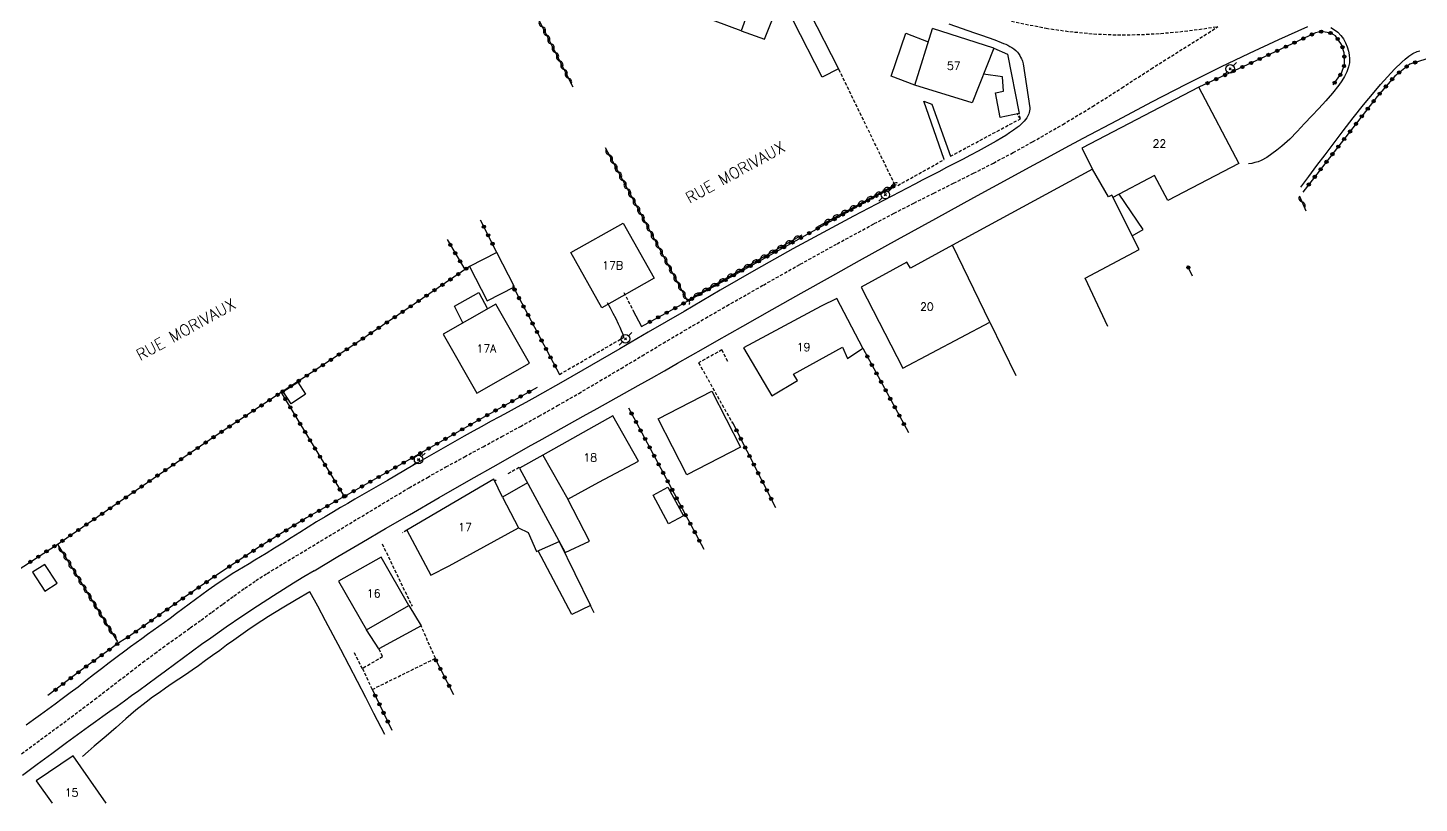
# Model space of a CAD drawing. Header units: millimetres. Extents: x 174000 to 175000, y 130000 to 130858.
# Drawn here: x 174424.8 to 174642.2, y 130000 to 130121.1 of the extents above; entities that cross this region are included whole.
import ezdxf
from ezdxf.enums import TextEntityAlignment as Align

# ---------------------------------------------------------------- set-up
doc = ezdxf.new("R2010")
doc.units = ezdxf.units.MM
doc.linetypes.add('DASHED', pattern=[0.75, 0.5, -0.25])
doc.layers.get('0').update_dxf_attribs({"linetype": 'CONTINUOUS'})
for name, color, linetype in [('W0001', 6, 'DASHED'), ('W0008', 7, 'CONTINUOUS'), ('W0014', 7, 'CONTINUOUS'), ('W0017', 7, 'CONTINUOUS'), ('W0101', 7, 'CONTINUOUS'), ('W0104', 1, 'CONTINUOUS'), ('W0112', 1, 'DASHED'), ('W0310', 3, 'CONTINUOUS'), ('W0323', 7, 'CONTINUOUS'), ('W0330', 7, 'CONTINUOUS'), ('W0473', 7, 'CONTINUOUS'), ('W0989', 7, 'CONTINUOUS'), ('W0991', 7, 'CONTINUOUS'), ('W1102', 7, 'CONTINUOUS')]:
    doc.layers.add(name, color=color, linetype=linetype)
doc.styles.get("Standard").update_dxf_attribs({"font": 'romans.shx', "width": 0.85})

# ---------------------------------------------------------------- blocks, each defined once
blk = doc.blocks.new('T473')
for p, q in [((-0.166667, 0.166667), (0.166667, -0.166667)), ((-0.166667, -0.166667), (0.166667, 0.166667)), ((0.500001, 0.500001), (1.000002, 1.000002)), ((-1.000002, -1.000002), (-0.500001, -0.500001))]:
    blk.add_line(p, q)
blk.add_ellipse((0, 0), major_axis=(0.471405, 0.471405), ratio=1, start_param=5.4977871438, end_param=11.780972451)
blk = doc.blocks.new('t310o')
at = {"color": 0, "linetype": 'Continuous'}
for centre, start, end in [((-0.5, 0.38), 216.8699, 323.1304), ((0.5, -0.37), 36.8699, 143.1303)]:
    blk.add_arc(centre, 0.625, start, end, dxfattribs=at)
blk = doc.blocks.new('t323o')
at = {"color": 0, "linetype": 'Continuous'}
for radius in [0.25, 0.15]:
    blk.add_circle((0, 0), radius, dxfattribs=at)

msp = doc.modelspace()

# ---------------------------------------------------------------- linework, layer by layer
at = {"layer": 'W0001'}
for points in [[(174578.49, 130122.17), (174583.93, 130121.08), (174587.63, 130120.56), (174591.35, 130120.2), (174595.08, 130120.04), (174598.82, 130120.09), (174601.82, 130120.27), (174604.81, 130120.54), (174607.8, 130120.9), (174610.77, 130121.34)], [(174423.85, 130007.71), (174426.24, 130009.48), (174428.63, 130011.24), (174431.02, 130013.01), (174433.39, 130014.79), (174435.28, 130016.22), (174437.16, 130017.65), (174439.03, 130019.1), (174440.9, 130020.54), (174442.78, 130021.98), (174444.67, 130023.4), (174446.58, 130024.8), (174448.51, 130026.17), (174450.22, 130027.39), (174451.92, 130028.62), (174453.62, 130029.87), (174455.31, 130031.12), (174457.01, 130032.36), (174458.73, 130033.58), (174460.47, 130034.77), (174462.23, 130035.91), (174484.39, 130049.27), (174487.27, 130050.91), (174490.16, 130052.53), (174493.06, 130054.12), (174495.97, 130055.7), (174498.89, 130057.28), (174501.79, 130058.87), (174504.69, 130060.48), (174507.58, 130062.11), (174510.9, 130064.02), (174514.21, 130065.97), (174517.51, 130067.93), (174520.81, 130069.9), (174524.1, 130071.87), (174527.4, 130073.83), (174530.71, 130075.77), (174534.03, 130077.7), (174539.76, 130080.96), (174545.51, 130084.2), (174551.28, 130087.4), (174557.08, 130090.55), (174560.16, 130092.17), (174563.26, 130093.76), (174566.37, 130095.32), (174569.48, 130096.87), (174572.6, 130098.43), (174575.69, 130100.02), (174578.77, 130101.65), (174581.82, 130103.33), (174586.53, 130106.05), (174591.18, 130108.86), (174595.77, 130111.76), (174600.32, 130114.74), (174609.24, 130120.33), (174610.77, 130121.34)]]:
    msp.add_lwpolyline(points, dxfattribs=at)
at = {"layer": 'W0008'}
for points in [[(174580.35, 130115.54), (174581.36, 130108.66)], [(174581.36, 130108.66), (174581.37, 130108.41), (174581.35, 130108.16), (174581.3, 130107.92), (174581.23, 130107.69), (174581.08, 130107.38), (174580.91, 130107.1), (174580.71, 130106.83), (174580.5, 130106.58), (174580.24, 130106.3), (174579.97, 130106.04), (174579.69, 130105.8), (174579.4, 130105.57), (174578.82, 130105.13), (174578.22, 130104.73), (174577.62, 130104.34), (174577, 130103.96), (174576.1, 130103.42), (174575.18, 130102.9), (174574.25, 130102.39), (174573.32, 130101.89), (174572.09, 130101.23), (174570.86, 130100.58), (174569.62, 130099.94), (174568.38, 130099.3), (174567.14, 130098.66), (174565.9, 130098.03), (174564.66, 130097.39), (174563.42, 130096.74), (174558.63, 130094.23), (174553.85, 130091.72), (174549.07, 130089.18), (174544.33, 130086.59), (174541.48, 130085), (174538.65, 130083.39), (174535.82, 130081.76), (174533, 130080.13), (174530.18, 130078.48), (174527.37, 130076.84), (174524.55, 130075.2), (174521.73, 130073.57), (174517.31, 130071.01), (174512.89, 130068.45), (174508.47, 130065.9), (174504.03, 130063.38), (174502.66, 130062.61), (174501.28, 130061.86), (174499.9, 130061.11), (174498.52, 130060.36), (174497.14, 130059.62), (174495.77, 130058.87), (174494.39, 130058.11), (174493.02, 130057.35), (174489.01, 130055.07), (174485, 130052.77), (174481.01, 130050.44), (174477.04, 130048.1)], [(174469.56, 130036.32), (174467.97, 130035.36), (174466.37, 130034.39), (174464.78, 130033.41), (174463.21, 130032.41), (174460.73, 130030.79), (174458.28, 130029.15), (174455.84, 130027.48), (174453.42, 130025.79), (174451.99, 130024.78), (174450.58, 130023.76), (174449.17, 130022.73), (174447.77, 130021.69), (174446.37, 130020.65), (174444.97, 130019.62), (174443.57, 130018.58), (174442.16, 130017.56), (174441.04, 130016.75), (174439.92, 130015.94), (174438.8, 130015.13), (174437.67, 130014.33), (174436.55, 130013.52), (174435.43, 130012.72), (174434.31, 130011.91), (174433.19, 130011.09), (174430.88, 130009.41), (174428.58, 130007.72), (174426.29, 130006.02), (174424, 130004.31)]]:
    msp.add_lwpolyline(points, dxfattribs=at)
at = {"layer": 'W0014'}
for points in [[(174568.7, 130121.77), (174572.76, 130120.35), (174573.81, 130119.99), (174574.85, 130119.63), (174575.89, 130119.26), (174576.92, 130118.86), (174577.26, 130118.72), (174577.61, 130118.58), (174577.95, 130118.43), (174578.27, 130118.25), (174578.58, 130118.06), (174578.89, 130117.85), (174579.17, 130117.62), (174579.43, 130117.36), (174579.63, 130117.11), (174579.8, 130116.84), (174579.94, 130116.56), (174580.08, 130116.28), (174580.16, 130116.1), (174580.23, 130115.92), (174580.3, 130115.73), (174580.35, 130115.54)], [(174469.56, 130036.32), (174473.28, 130038.53), (174477, 130040.72), (174480.73, 130042.9), (174484.46, 130045.07), (174489.1, 130047.74), (174493.73, 130050.4), (174498.38, 130053.04), (174503.03, 130055.67), (174505.18, 130056.88), (174507.32, 130058.08), (174509.47, 130059.27), (174511.62, 130060.47), (174513.77, 130061.66), (174515.91, 130062.85), (174518.06, 130064.05), (174520.2, 130065.26), (174522.25, 130066.41), (174524.29, 130067.57), (174526.33, 130068.73), (174528.37, 130069.89), (174530.41, 130071.05), (174532.46, 130072.22), (174534.5, 130073.38), (174536.54, 130074.53), (174541.1, 130077.11), (174545.66, 130079.67), (174550.22, 130082.24), (174554.79, 130084.79), (174560.73, 130088.07), (174566.67, 130091.35), (174572.61, 130094.61), (174578.57, 130097.86), (174581.35, 130099.38), (174584.13, 130100.9), (174586.92, 130102.41), (174589.72, 130103.9), (174595.07, 130106.74), (174600.42, 130109.56), (174605.79, 130112.34), (174611.21, 130115.05), (174615.72, 130117.21), (174620.26, 130119.31), (174624.82, 130121.37)], [(174477.04, 130048.1), (174475.92, 130047.48), (174474.81, 130046.84), (174473.71, 130046.18), (174472.61, 130045.53), (174471.28, 130044.74), (174469.95, 130043.94), (174468.63, 130043.12), (174467.31, 130042.3), (174466, 130041.48), (174464.69, 130040.65), (174463.37, 130039.83), (174462.05, 130039.01), (174461.18, 130038.48), (174460.3, 130037.95), (174459.42, 130037.42), (174458.54, 130036.89), (174457.66, 130036.36), (174456.78, 130035.82), (174455.92, 130035.27), (174455.06, 130034.71), (174454.04, 130034.01), (174453.03, 130033.29), (174452.02, 130032.57), (174451.03, 130031.83), (174450.04, 130031.09), (174449.05, 130030.35), (174448.06, 130029.61), (174447.06, 130028.88), (174446.18, 130028.24), (174445.3, 130027.61), (174444.41, 130026.97), (174443.53, 130026.34), (174442.65, 130025.7), (174441.77, 130025.06), (174440.89, 130024.42), (174440.02, 130023.77), (174438.79, 130022.85), (174437.56, 130021.92), (174436.34, 130020.98), (174435.12, 130020.04), (174433.9, 130019.09), (174432.68, 130018.15), (174431.46, 130017.22), (174430.22, 130016.29), (174429.1, 130015.46), (174427.97, 130014.64), (174426.84, 130013.82), (174425.7, 130013), (174424.56, 130012.19)]]:
    msp.add_lwpolyline(points, dxfattribs=at)
at = {"layer": 'W0017'}
for points in [[(174628.41, 130121.17), (174628.97, 130120.84), (174629.49, 130120.44), (174629.96, 130119.97), (174630.37, 130119.42), (174630.72, 130118.82), (174630.98, 130118.18), (174631.17, 130117.52), (174631.29, 130116.91), (174631.33, 130116.28), (174631.3, 130115.66), (174631.18, 130115.04), (174630.92, 130114.26), (174630.54, 130113.53), (174630.1, 130112.85), (174629.64, 130112.19), (174628.67, 130110.92), (174627.62, 130109.72), (174626.53, 130108.56), (174625.44, 130107.41), (174624.31, 130106.19), (174623.17, 130104.96), (174621.99, 130103.77), (174620.75, 130102.65), (174619.99, 130102.03), (174619.21, 130101.44), (174618.4, 130100.9), (174617.53, 130100.43), (174617.05, 130100.23), (174616.55, 130100.08), (174616.04, 130099.96), (174615.53, 130099.89)], [(174623.7, 130096.23), (174624.96, 130097.93), (174626.23, 130099.62), (174627.5, 130101.31), (174628.79, 130102.99), (174630.35, 130105.03), (174631.91, 130107.08), (174633.5, 130109.11), (174635.15, 130111.09), (174636.18, 130112.31), (174637.24, 130113.51), (174638.34, 130114.68), (174639.51, 130115.78), (174640.04, 130116.25), (174640.59, 130116.72), (174641.19, 130117.14), (174641.87, 130117.43), (174642.33, 130117.53)], [(174568.02, 130100.58), (174564.83, 130109.7), (174566.06, 130109.21), (174568.96, 130101.07)], [(174517.95, 130072.79), (174517.77, 130073.31), (174517.57, 130073.82), (174517.36, 130074.33), (174517.14, 130074.83), (174516.73, 130075.67), (174516.31, 130076.51), (174515.87, 130077.34), (174515.4, 130078.15)], [(174519.37, 130077.03), (174520.69, 130074.5)]]:
    msp.add_lwpolyline(points, dxfattribs=at)
at = {"layer": 'W0101'}
for points in [[(174539.34, 130129.22), (174536.26, 130120.65), (174525.51, 130124.67), (174528.56, 130133.09)], [(174575.73, 130117.95), (174572.38, 130109.41), (174563.4, 130112.21), (174566.16, 130121.03)], [(174575.73, 130117.95), (174566.16, 130121.03)], [(174607.78, 130111.88), (174589.49, 130102.34)], [(174607.74, 130111.95), (174614.03, 130099.95), (174602.94, 130094.15), (174600.88, 130098.08), (174594.36, 130094.63)], [(174589.49, 130102.34), (174591.19, 130099.05)], [(174591.19, 130099.05), (174569.31, 130087.2)], [(174593.59, 130074.49), (174590.02, 130082.05), (174598.47, 130086.51), (174594.18, 130094.98)], [(174569.31, 130087.2), (174562.72, 130083.57), (174562.15, 130084.55)], [(174562.15, 130084.55), (174555.05, 130080.64)], [(174555.05, 130080.64), (174561.55, 130067.96), (174575.14, 130075.18)], [(174551.22, 130078.87), (174548.79, 130077.68)], [(174555.29, 130071.09), (174551.22, 130078.87)], [(174548.79, 130077.68), (174536.66, 130071.16)], [(174575.14, 130075.18), (174579.17, 130066.82)], [(174536.66, 130071.16), (174541.08, 130063.65), (174545.07, 130066.03), (174544.45, 130067.05), (174552.13, 130071.24), (174552.87, 130069.49), (174555.29, 130071.09)], [(174516.22, 130060.54), (174505.29, 130054.37)], [(174509.18, 130047.48), (174514.06, 130050.18), (174520.24, 130053.45), (174516.22, 130060.54)], [(174505.29, 130054.37), (174509.18, 130047.48)], [(174497.62, 130050.62), (174484.06, 130042.66)], [(174498.98, 130047.83), (174497.62, 130050.62)], [(174498.98, 130047.83), (174501.51, 130043.02)], [(174484.06, 130042.66), (174487.8, 130035.64), (174490.65, 130037.07), (174501.51, 130043.02)], [(174431.9, 130007.42), (174426.12, 130003.51)], [(174437.06, 130000), (174431.9, 130007.42)], [(174426.12, 130003.51), (174428.63, 130000)]]:
    msp.add_lwpolyline(points, dxfattribs=at)
for points in [[(174517.86, 130090.63), (174522.71, 130082.03), (174514.54, 130077.42), (174509.69, 130086.02)], [(174503.22, 130068.76), (174497.95, 130077.99), (174489.73, 130073.29), (174495, 130064.06)], [(174531.71, 130064.36), (174536.17, 130055.61), (174527.77, 130051.32), (174523.3, 130060.07), (174531.71, 130064.36)], [(174480.03, 130038.46), (174473.36, 130034.68), (174477.76, 130027.09), (174484.38, 130030.91)]]:
    msp.add_lwpolyline(points, close=True, dxfattribs=at)
at = {"layer": 'W0104'}
for points in [[(174536.26, 130120.65), (174539.94, 130119.37), (174542.39, 130125.54), (174538.36, 130126.49)], [(174563.4, 130112.21), (174559.74, 130113.58), (174562.02, 130120.33), (174565.51, 130118.96)], [(174575.73, 130117.95), (174577.87, 130117.04), (174579.7, 130107.74), (174576.75, 130107.14), (174576.04, 130110.99), (174577.28, 130111.25), (174577.09, 130113.5), (174574.15, 130113.92)], [(174597.38, 130088.66), (174599.07, 130089.64), (174595.33, 130095.14)], [(174492.78, 130075.04), (174491.49, 130077.67), (174495.3, 130079.81), (174496.65, 130077.25)], [(174505.29, 130054.37), (174501.67, 130052.32)], [(174501.67, 130052.32), (174508.76, 130039.17), (174512.6, 130040.95), (174509.18, 130047.48)], [(174502.89, 130050.05), (174498.98, 130047.83)], [(174501.51, 130043.02), (174503, 130042.3), (174504.3, 130039.34), (174507.83, 130040.9)], [(174507.83, 130040.9), (174512.73, 130030.88), (174509.82, 130029.48), (174504.56, 130039.45)], [(174484.38, 130030.91), (174486.27, 130027.71), (174479.66, 130024.12), (174477.76, 130027.09)]]:
    msp.add_lwpolyline(points, dxfattribs=at)
for points in [[(174548.94, 130113.42), (174544.39, 130122.28), (174546.95, 130123.59), (174551.5, 130114.74)], [(174500.88, 130080.68), (174498.11, 130086.06), (174493.85, 130083.86), (174496.61, 130078.48)], [(174468.24, 130063.89), (174465.99, 130062.42), (174464.74, 130064.32), (174467, 130065.8)], [(174524.93, 130043.63), (174522.51, 130048.13), (174524.84, 130049.38), (174527.26, 130044.88)], [(174425.57, 130036.07), (174427.49, 130033.11), (174429.4, 130034.35), (174427.48, 130037.31), (174425.57, 130036.07)]]:
    msp.add_lwpolyline(points, close=True, dxfattribs=at)
at = {"layer": 'W0112'}
for points in [[(174560.3, 130096.62), (174551.5, 130114.74)], [(174568.96, 130101.07), (174579.91, 130106.94), (174579.42, 130107.66)], [(174579.9, 130106.9), (174579.7, 130107.74)], [(174560.75, 130096.53), (174568.02, 130100.58)], [(174517.95, 130079.8), (174519.37, 130077.03)], [(174507.91, 130067), (174517.95, 130072.79)], [(174534.18, 130069.02), (174533.27, 130070.83), (174529.64, 130068.82)], [(174529.64, 130068.81), (174534.91, 130059.39), (174534.94, 130059.48)], [(174501.67, 130052.32), (174501.6, 130052.45), (174499.68, 130051.38)], [(174498.01, 130050.47), (174497.78, 130050.3)], [(174484.06, 130042.66), (174483.38, 130042.26)], [(174480.2, 130040.52), (174484.87, 130030.77)], [(174477.11, 130021.02), (174478.64, 130017.77), (174488.52, 130022.64), (174486.27, 130027.71)], [(174479.66, 130024.12), (174480.26, 130022.86), (174477.11, 130021.02), (174475.85, 130023.48)]]:
    msp.add_lwpolyline(points, dxfattribs=at)
at = {"layer": 'W0310'}
for points in [[(174493.92, 130143.47), (174509.97, 130111.95)], [(174515.04, 130102.43), (174527.85, 130078.53), (174545.82, 130088.81)], [(174547.98, 130089.95), (174560.3, 130096.62)], [(174623.49, 130094.85), (174624.52, 130092.57)], [(174429.55, 130040.36), (174438.85, 130025.2)]]:
    msp.add_lwpolyline(points, dxfattribs=at)
at = {"layer": 'W0323'}
for points in [[(174628.79, 130112.26), (174630.06, 130114.06), (174630.56, 130115.41), (174630.5, 130117.23), (174630.09, 130118.55), (174629.14, 130119.88), (174628.41, 130120.32), (174626.93, 130120.56), (174625.99, 130120.36), (174618.84, 130116.99), (174607.78, 130111.88)], [(174650.2, 130104.11), (174648.67, 130108.82), (174645.38, 130111.85), (174643.79, 130116.41), (174640.75, 130115.49), (174638.39, 130113.6), (174635.64, 130110.4), (174624.04, 130095.48)], [(174520.69, 130074.5), (174526.01, 130077.37), (174539.07, 130084.68), (174552.89, 130092.4), (174560.56, 130096.65)], [(174498.11, 130086.06), (174495.56, 130091.11)], [(174490.35, 130088.08), (174493.12, 130083.36)], [(174493.85, 130083.86), (174485.19, 130077.99), (174475.29, 130071.31), (174464.44, 130064.18), (174468.86, 130056.82), (174474.26, 130047.9), (174495.79, 130060.18), (174504.46, 130065.01)], [(174606.8, 130082.35), (174606.01, 130083.96)], [(174500.54, 130080.89), (174507.91, 130067)], [(174555.29, 130071.09), (174562.42, 130057.92)], [(174464.44, 130064.18), (174454.75, 130057.78), (174448.89, 130053.82)], [(174518.68, 130061.78), (174530.44, 130039.7)], [(174534.94, 130059.48), (174541.64, 130046.21)], [(174413.9, 130030.37), (174429.4, 130040.41), (174438.14, 130046.38), (174448.89, 130053.82)], [(174474.26, 130047.9), (174468.4, 130044.59), (174461.05, 130040.06), (174455.08, 130036.14)], [(174455.08, 130036.14), (174449.26, 130032.13), (174440.58, 130025.99), (174439.19, 130025.16)], [(174513.32, 130029.75), (174512.67, 130031)], [(174439.19, 130025.16), (174433.16, 130020.77), (174427.98, 130016.8)], [(174488.43, 130022.65), (174491.35, 130016.99)], [(174478.63, 130017.8), (174481.72, 130011.39)]]:
    msp.add_lwpolyline(points, dxfattribs=at)
at = {"layer": 'W0330'}
for points in [[(174468.91, 130033), (174466.74, 130031.76), (174464.58, 130030.47), (174462.45, 130029.15), (174460.34, 130027.79), (174459.22, 130027.03), (174458.1, 130026.26), (174457, 130025.47), (174455.9, 130024.67), (174454.81, 130023.87), (174453.71, 130023.07), (174452.61, 130022.27), (174451.51, 130021.48), (174450.49, 130020.77), (174449.46, 130020.07), (174448.43, 130019.37), (174447.39, 130018.68), (174446.36, 130017.98), (174445.34, 130017.26), (174444.33, 130016.54), (174443.33, 130015.79), (174441.73, 130014.51), (174440.17, 130013.18), (174438.62, 130011.83), (174437.07, 130010.48), (174436.14, 130009.69), (174435.22, 130008.89), (174434.29, 130008.08), (174433.37, 130007.28)], [(174480.59, 130010.74), (174478.91, 130014.03), (174477.63, 130016.53), (174476.33, 130019.03), (174475.04, 130021.52), (174473.73, 130024.01), (174472.54, 130026.26), (174471.34, 130028.51), (174470.13, 130030.76), (174468.91, 130033)]]:
    msp.add_lwpolyline(points, dxfattribs=at)
at = {"layer": 'W1102'}
for points in [[(174594.18, 130094.98), (174593.68, 130094.74), (174591.19, 130099.05)], [(174575.14, 130075.18), (174569.31, 130087.2)]]:
    msp.add_lwpolyline(points, dxfattribs=at)

# ---------------------------------------------------------------- block references
at = {"layer": 'W0310'}
for p, rotation in [((174505.21, 130121.31), 296.9814457166136), ((174505.89, 130119.97), 296.9814457166136), ((174506.57, 130118.64), 296.9814457166136), ((174507.25, 130117.3), 296.9814457166136), ((174507.93, 130115.96), 296.9814457166136), ((174508.61, 130114.63), 296.9814457166136), ((174509.29, 130113.29), 296.9814457166136), ((174515.66, 130101.27), 298.1846521540485), ((174516.37, 130099.94), 298.1846521540485), ((174517.08, 130098.62), 298.1846521540485), ((174517.79, 130097.3), 298.1846521540485), ((174518.5, 130095.98), 298.1846521540485), ((174519.21, 130094.66), 298.1846521540485), ((174557.21, 130094.95), 28.43648549197644), ((174558.53, 130095.67), 28.43648549197644), ((174559.85, 130096.38), 28.43648549197644), ((174519.92, 130093.33), 298.1846521540485), ((174553.25, 130092.81), 28.43648549197644), ((174554.57, 130093.52), 28.43648549197644), ((174555.89, 130094.24), 28.43648549197644), ((174623.9, 130093.94), 294.240199918059), ((174520.62, 130092.01), 298.1846521540485), ((174521.33, 130090.69), 298.1846521540485), ((174549.3, 130090.67), 28.43648549197644), ((174550.61, 130091.38), 28.43648549197644), ((174551.93, 130092.09), 28.43648549197644), ((174522.04, 130089.37), 298.1846521540485), ((174522.75, 130088.05), 298.1846521540485), ((174523.46, 130086.72), 298.1846521540485), ((174541.92, 130086.57), 29.75586479842987), ((174543.22, 130087.32), 29.75586479842987), ((174544.52, 130088.06), 29.75586479842987), ((174524.17, 130085.4), 298.1846521540485), ((174524.87, 130084.08), 298.1846521540485), ((174538.01, 130084.34), 29.75586479842987), ((174539.31, 130085.08), 29.75586479842987), ((174540.61, 130085.83), 29.75586479842987), ((174525.58, 130082.76), 298.1846521540485), ((174534.1, 130082.11), 29.75586479842987), ((174535.41, 130082.85), 29.75586479842987), ((174536.71, 130083.59), 29.75586479842987), ((174526.29, 130081.43), 298.1846521540485), ((174527, 130080.11), 298.1846521540485), ((174530.2, 130079.87), 29.75586479842987), ((174531.5, 130080.62), 29.75586479842987), ((174532.8, 130081.36), 29.75586479842987), ((174527.71, 130078.79), 298.1846521540485), ((174528.89, 130079.13), 29.75586479842987), ((174430.23, 130039.26), 301.5300493264474), ((174431.01, 130037.98), 301.5300493264474), ((174431.79, 130036.7), 301.5300493264474), ((174432.58, 130035.43), 301.5300493264474), ((174433.36, 130034.15), 301.5300493264474), ((174434.15, 130032.87), 301.5300493264474), ((174434.93, 130031.59), 301.5300493264474), ((174435.72, 130030.31), 301.5300493264474), ((174436.5, 130029.03), 301.5300493264474), ((174437.29, 130027.75), 301.5300493264474), ((174438.07, 130026.48), 301.5300493264474)]:
    msp.add_blockref('t310o', p, dxfattribs=dict(at, rotation=rotation))
at = {"layer": 'W0323'}
for p, rotation in [((174624.1, 130119.47), 205.2497022505138), ((174625.45, 130120.11), 205.2497022505138), ((174626.88, 130120.55), 191.8486749482668), ((174628.36, 130120.33), 170.9656730176297), ((174629.48, 130119.4), 125.6349953706185), ((174620.03, 130117.55), 205.2497022505138), ((174621.38, 130118.19), 205.2497022505138), ((174622.74, 130118.83), 205.2497022505138), ((174630.23, 130118.11), 107.0935572419888), ((174614.58, 130115.02), 204.8046973263396), ((174615.95, 130115.65), 204.8046973263396), ((174617.31, 130116.28), 204.8046973263396), ((174618.67, 130116.91), 204.8046973263396), ((174630.47, 130115.17), 69.81254632314537), ((174630.52, 130116.65), 91.95322448664528), ((174640.25, 130115.09), 218.7485196500676), ((174641.57, 130115.74), 196.7286249099485), ((174610.5, 130113.13), 204.8046973263396), ((174611.86, 130113.76), 204.8046973263396), ((174613.22, 130114.39), 204.8046973263396), ((174629.88, 130113.8), 54.70998824160364), ((174637.99, 130113.13), 229.3618970733448), ((174639.08, 130114.15), 218.7485196500676), ((174609.14, 130112.5), 204.8046973263396), ((174629.01, 130112.58), 54.70998824160364), ((174636.04, 130110.86), 229.3618970733448), ((174637.01, 130111.99), 229.3618970733448), ((174634.17, 130108.51), 232.1306013289953), ((174635.09, 130109.69), 232.1306013289953), ((174632.33, 130106.14), 232.1306013289953), ((174633.25, 130107.32), 232.1306013289953), ((174631.41, 130104.95), 232.1306013289953), ((174629.57, 130102.58), 232.1306013289953), ((174630.49, 130103.77), 232.1306013289953), ((174627.73, 130100.22), 232.1306013289953), ((174628.65, 130101.4), 232.1306013289953), ((174625.89, 130097.85), 232.1306013289953), ((174626.81, 130099.03), 232.1306013289953), ((174558.71, 130095.63), 29.02475825038755), ((174560.02, 130096.36), 29.02475825038755), ((174624.96, 130096.66), 232.1306013289953), ((174554.78, 130093.45), 29.02475825038755), ((174556.09, 130094.17), 29.02475825038755), ((174557.4, 130094.9), 29.02475825038755), ((174550.85, 130091.26), 29.1758421431817), ((174552.16, 130091.99), 29.1758421431817), ((174553.47, 130092.72), 29.02475825038755), ((174496.09, 130090.07), 116.8000291330395), ((174546.92, 130089.06), 29.1758421431817), ((174548.23, 130089.79), 29.1758421431817), ((174549.54, 130090.53), 29.1758421431817), ((174490.85, 130087.24), 300.39544680508), ((174496.76, 130088.73), 116.8000291330395), ((174497.44, 130087.4), 116.8000291330395), ((174542.99, 130086.87), 29.1758421431817), ((174544.3, 130087.6), 29.1758421431817), ((174545.61, 130088.33), 29.1758421431817), ((174491.61, 130085.94), 300.39544680508), ((174492.37, 130084.65), 300.39544680508), ((174539.06, 130084.68), 29.24869273543854), ((174540.37, 130085.41), 29.1758421431817), ((174541.68, 130086.14), 29.1758421431817), ((174492.1, 130082.67), 214.1684324322997), ((174493.34, 130083.52), 214.1684324322997), ((174535.13, 130082.48), 29.24869273543854), ((174536.44, 130083.21), 29.24869273543854), ((174537.75, 130083.94), 29.24869273543854), ((174606.14, 130083.7), 116.3291266486906), ((174488.37, 130080.15), 214.1684324322997), ((174489.61, 130080.99), 214.1684324322997), ((174490.86, 130081.83), 214.1684324322997), ((174500.88, 130080.25), 297.9451893837825), ((174531.21, 130080.28), 29.24869273543854), ((174532.52, 130081.01), 29.24869273543854), ((174533.82, 130081.74), 29.24869273543854), ((174485.89, 130078.46), 214.1684324322997), ((174487.13, 130079.3), 214.1684324322997), ((174501.58, 130078.92), 297.9451893837825), ((174527.28, 130078.08), 29.24869273543854), ((174528.59, 130078.81), 29.24869273543854), ((174529.9, 130079.55), 29.24869273543854), ((174482.16, 130075.94), 213.9842444189482), ((174483.4, 130076.78), 213.9842444189482), ((174484.65, 130077.62), 213.9842444189482), ((174502.28, 130077.6), 297.9451893837825), ((174502.99, 130076.27), 297.9451893837825), ((174523.33, 130075.92), 28.33416063417395), ((174524.65, 130076.64), 28.33416063417395), ((174525.97, 130077.35), 28.33416063417395), ((174479.67, 130074.27), 213.9842444189482), ((174480.92, 130075.11), 213.9842444189482), ((174503.69, 130074.95), 297.9451893837825), ((174504.39, 130073.62), 297.9451893837825), ((174522.01, 130075.21), 28.33416063417395), ((174475.94, 130071.75), 213.9842444189482), ((174477.19, 130072.59), 213.9842444189482), ((174478.43, 130073.43), 213.9842444189482), ((174505.1, 130072.3), 297.9451893837825), ((174472.19, 130069.27), 213.3033614578119), ((174473.44, 130070.1), 213.3033614578119), ((174474.69, 130070.92), 213.3033614578119), ((174505.8, 130070.97), 297.9451893837825), ((174506.5, 130069.65), 297.9451893837825), ((174556, 130069.79), 298.4192061707714), ((174469.68, 130067.63), 213.3033614578119), ((174470.93, 130068.45), 213.3033614578119), ((174507.2, 130068.32), 297.9451893837825), ((174556.71, 130068.47), 298.4192061707714), ((174557.43, 130067.15), 298.4192061707714), ((174465.92, 130065.16), 213.3033614578119), ((174467.17, 130065.98), 213.3033614578119), ((174468.43, 130066.8), 213.3033614578119), ((174558.14, 130065.83), 298.4192061707714), ((174462.61, 130062.98), 213.4602179792623), ((174463.87, 130063.81), 213.4602179792623), ((174464.66, 130064.33), 213.3033614578119), ((174465.07, 130063.13), 300.9786287465436), ((174500.53, 130062.82), 29.11180452551858), ((174501.84, 130063.55), 29.11180452551858), ((174503.15, 130064.28), 29.11180452551858), ((174558.86, 130064.51), 298.4192061707714), ((174559.57, 130063.19), 298.4192061707714), ((174458.86, 130060.5), 213.4602179792623), ((174460.11, 130061.33), 213.4602179792623), ((174461.36, 130062.15), 213.4602179792623), ((174465.84, 130061.84), 300.9786287465436), ((174466.61, 130060.56), 300.9786287465436), ((174496.6, 130060.63), 29.11180452551858), ((174497.91, 130061.36), 29.11180452551858), ((174499.22, 130062.09), 29.11180452551858), ((174519.16, 130060.88), 298.0493842659699), ((174560.28, 130061.87), 298.4192061707714), ((174561, 130060.55), 298.4192061707714), ((174456.36, 130058.84), 213.4602179792623), ((174457.61, 130059.67), 213.4602179792623), ((174467.38, 130059.27), 300.9786287465436), ((174492.69, 130058.41), 29.69384443013726), ((174493.99, 130059.15), 29.69384443013726), ((174495.29, 130059.89), 29.69384443013726), ((174519.86, 130059.56), 298.0493842659699), ((174561.71, 130059.24), 298.4192061707714), ((174452.62, 130056.34), 214.0722585421885), ((174453.86, 130057.18), 214.0722585421885), ((174455.11, 130058.02), 213.4602179792623), ((174468.16, 130057.99), 300.9786287465436), ((174468.93, 130056.7), 301.2115683967058), ((174488.78, 130056.18), 29.69384443013726), ((174490.08, 130056.92), 29.69384443013726), ((174491.38, 130057.66), 29.69384443013726), ((174520.57, 130058.23), 298.0493842659699), ((174521.28, 130056.91), 298.0493842659699), ((174535.55, 130058.25), 296.8068990111971), ((174536.23, 130056.92), 296.8068990111971), ((174450.13, 130054.66), 214.0722585421885), ((174451.38, 130055.5), 214.0722585421885), ((174469.71, 130055.42), 301.2115683967058), ((174470.48, 130054.13), 301.2115683967058), ((174486.17, 130054.69), 29.69384443013726), ((174487.47, 130055.43), 29.69384443013726), ((174521.98, 130055.59), 298.0493842659699), ((174522.69, 130054.26), 298.0493842659699), ((174536.91, 130055.58), 296.8068990111971), ((174537.58, 130054.24), 296.8068990111971), ((174446.32, 130052.04), 34.6965393953437), ((174447.55, 130052.89), 34.6965393953437), ((174448.79, 130053.75), 34.6965393953437), ((174471.26, 130052.85), 301.2115683967058), ((174482.26, 130052.46), 29.69384443013726), ((174483.56, 130053.2), 29.69384443013726), ((174484.87, 130053.95), 29.69384443013726), ((174523.39, 130052.94), 298.0493842659699), ((174538.26, 130052.9), 296.8068990111971), ((174443.85, 130050.33), 34.6965393953437), ((174445.09, 130051.19), 34.6965393953437), ((174472.04, 130051.57), 301.2115683967058), ((174472.81, 130050.29), 301.2115683967058), ((174478.35, 130050.23), 29.69384443013726), ((174479.65, 130050.97), 29.69384443013726), ((174480.96, 130051.72), 29.69384443013726), ((174524.1, 130051.61), 298.0493842659699), ((174524.8, 130050.29), 298.0493842659699), ((174538.94, 130051.56), 296.8068990111971), ((174539.61, 130050.22), 296.8068990111971), ((174440.15, 130047.77), 34.6965393953437), ((174441.39, 130048.62), 34.6965393953437), ((174442.62, 130049.48), 34.6965393953437), ((174473.59, 130049), 301.2115683967058), ((174474.26, 130047.9), 209.4671894197175), ((174474.44, 130048), 29.69384443013726), ((174475.75, 130048.75), 29.69384443013726), ((174477.05, 130049.49), 29.69384443013726), ((174525.51, 130048.97), 298.0493842659699), ((174526.21, 130047.64), 298.0493842659699), ((174540.29, 130048.88), 296.8068990111971), ((174540.97, 130047.54), 296.8068990111971), ((174437.69, 130046.07), 34.32814565819703), ((174438.92, 130046.92), 34.6965393953437), ((174470.34, 130045.68), 209.4671894197175), ((174471.64, 130046.42), 209.4671894197175), ((174472.95, 130047.16), 209.4671894197175), ((174526.92, 130046.32), 298.0493842659699), ((174433.97, 130043.53), 34.32814565819703), ((174435.21, 130044.37), 34.32814565819703), ((174436.45, 130045.22), 34.32814565819703), ((174466.46, 130043.4), 211.6009822243448), ((174467.74, 130044.18), 211.6009822243448), ((174469.03, 130044.95), 209.4671894197175), ((174527.62, 130045), 298.0493842659699), ((174528.33, 130043.67), 298.0493842659699), ((174430.25, 130040.99), 34.32814565819703), ((174431.49, 130041.84), 34.32814565819703), ((174432.73, 130042.68), 34.32814565819703), ((174462.63, 130041.04), 211.6009822243448), ((174463.91, 130041.82), 211.6009822243448), ((174465.19, 130042.61), 211.6009822243448), ((174529.03, 130042.35), 298.0493842659699), ((174529.74, 130041.02), 298.0493842659699), ((174427.75, 130039.34), 32.92163761689), ((174429.01, 130040.15), 32.92163761689), ((174460.09, 130039.44), 213.3205947745425), ((174461.35, 130040.25), 211.6009822243448), ((174425.23, 130037.71), 32.92163761689), ((174426.49, 130038.52), 32.92163761689), ((174456.33, 130036.97), 213.3205947745425), ((174457.59, 130037.79), 213.3205947745425), ((174458.84, 130038.61), 213.3205947745425), ((174452.76, 130034.54), 214.5819421730429), ((174453.99, 130035.39), 214.5819421730429), ((174450.29, 130032.84), 214.5819421730429), ((174451.52, 130033.69), 214.5819421730429), ((174446.61, 130030.25), 215.2655474587784), ((174447.83, 130031.12), 215.2655474587784), ((174449.06, 130031.99), 215.2655474587784), ((174444.16, 130028.52), 215.2655474587784), ((174445.38, 130029.39), 215.2655474587784), ((174440.48, 130025.93), 211.0848378806543), ((174441.71, 130026.79), 215.2655474587784), ((174442.93, 130027.66), 215.2655474587784), ((174437.59, 130023.99), 216.0352834988317), ((174438.8, 130024.87), 216.0352834988317), ((174435.16, 130022.22), 216.0352834988317), ((174436.38, 130023.11), 216.0352834988317), ((174488.6, 130022.32), 297.2851615417069), ((174431.55, 130019.54), 217.4246330868952), ((174432.74, 130020.45), 217.4246330868952), ((174433.95, 130021.34), 216.0352834988317), ((174489.28, 130020.99), 297.2851615417069), ((174489.97, 130019.65), 297.2851615417069), ((174429.17, 130017.71), 217.4246330868952), ((174430.36, 130018.63), 217.4246330868952), ((174490.66, 130018.32), 297.2851615417069), ((174479.11, 130016.8), 295.7345570717998), ((174479.77, 130015.45), 295.7345570717998), ((174480.42, 130014.1), 295.7345570717998), ((174481.07, 130012.75), 295.7345570717998)]:
    msp.add_blockref('t323o', p, dxfattribs=dict(at, rotation=rotation))
at = {"layer": 'W0473'}
for p in [(174612.68, 130114.74), (174558.81, 130095.07), (174518.21, 130072.55), (174485.89, 130053.7)]:
    msp.add_blockref('T473', p, dxfattribs=at)

# ---------------------------------------------------------------- texts
at = {"layer": 'W0989'}
for p in [(174528.2, 130093.64), (174442.38, 130069.09)]:
    msp.add_text('RUE MORIVAUX', height=1.75, rotation=28.827, dxfattribs=at).set_placement(p)
at = {"layer": 'W0991'}
for s, p in [('57', (174569.5, 130115.22)), ('22', (174601.63, 130103.05)), ('17B', (174516.2, 130084.03)), ('20', (174565.29, 130077.58)), ('19', (174546.03, 130071.26)), ('17A', (174496.48, 130071.03)), ('18', (174512.7, 130054.01)), ('17', (174493.15, 130043.13)), ('16', (174478.88, 130032.77)), ('15', (174431.68, 130001.66))]:
    msp.add_text(s, height=1.25, dxfattribs=at).set_placement(p, align=Align.MIDDLE_CENTER)

doc.saveas('drawing.dxf')
